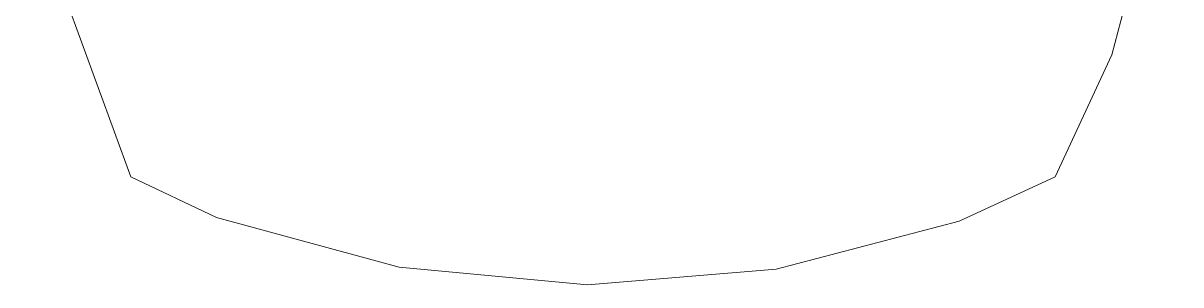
# Model space of a CAD drawing. Header units: millimetres. Extents: x -48147 to 1414029, y -496296 to 18123.
# Drawn here: x 1377402.5 to 1377508.3, y -490327 to -490303.1 of the extents above; entities that cross this region are included whole.
import ezdxf

# ---------------------------------------------------------------- set-up
doc = ezdxf.new("R2010")
doc.units = ezdxf.units.MM
doc.header["$MEASUREMENT"] = 0
doc.layers.add('New_A-35-M_FFE_Sanitary', color=7, linetype='Continuous')
doc.layers.add('New_A-35-M_FFE_Sanitary_Pen_No__64', color=7, linetype='Continuous', lineweight=20, true_color=0x606060)

# ---------------------------------------------------------------- blocks, each defined once
blk = doc.blocks.new('Section Elem_192_2', base_point=(1372879, -490836.73))
at = {"layer": 'New_A-35-M_FFE_Sanitary_Pen_No__64', "linetype": 'Continuous'}
for p, q in [((1377501.98, -490305.98), (1377508.29, -490282.18)), ((1377402.5, -490290.21), (1377412.34, -490317.15)), ((1377496.81, -490317.15), (1377501.98, -490305.98)), ((1377412.34, -490317.15), (1377420.16, -490320.84)), ((1377488.04, -490321.19), (1377496.81, -490317.15)), ((1377420.16, -490320.84), (1377436.85, -490325.4)), ((1377471.31, -490325.58), (1377488.04, -490321.19)), ((1377436.85, -490325.4), (1377454.07, -490327)), ((1377454.07, -490327), (1377471.31, -490325.58))]:
    blk.add_line(p, q, dxfattribs=at)

msp = doc.modelspace()

# ---------------------------------------------------------------- block references
at = {"layer": 'New_A-35-M_FFE_Sanitary'}
msp.add_blockref('Section Elem_192_2', (1372879, -490836.73), dxfattribs=at)

doc.saveas('drawing.dxf')
